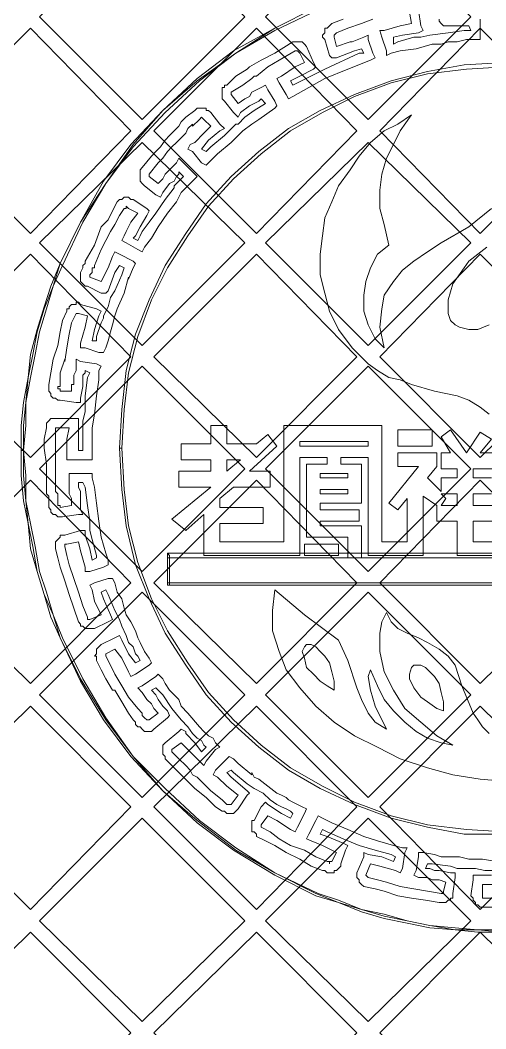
# Model space of a CAD drawing. Extents: x -66030 to 95157, y -13132 to 45879.
# Drawn here: x 249 to 1046, y 25305 to 27030 of the extents above; entities that cross this region are included whole.
import ezdxf

# ---------------------------------------------------------------- set-up
doc = ezdxf.new("R2010")
doc.units = 0
doc.header["$LTSCALE"] = 100
doc.header["$MEASUREMENT"] = 0
doc.layers.get('0').update_dxf_attribs({"linetype": 'CONTINUOUS'})

msp = doc.modelspace()

# ---------------------------------------------------------------- linework, layer by layer
at = {"lineweight": 0}
for points in [[(282.6, 27036.1), (458.4, 27207.9), (634.1, 27036.1), (458.4, 26860.3), (282.6, 27036.1)], [(669.3, 27036.1), (845.1, 27207.9), (1020.8, 27036.1), (845.1, 26860.3), (669.3, 27036.1)], [(91.2, 26840.8), (267, 27016.5), (438.8, 26840.8), (267, 26665), (91.2, 26840.8)], [(477.9, 26840.8), (653.7, 27016.5), (825.5, 26840.8), (653.7, 26665), (477.9, 26840.8)], [(864.6, 26840.8), (1036.4, 27016.5), (1212.2, 26840.8), (1036.4, 26665), (864.6, 26840.8)], [(282.6, 26649.4), (458.4, 26821.2), (634.1, 26649.4), (458.4, 26473.6), (282.6, 26649.4)], [(669.3, 26649.4), (845.1, 26821.2), (1020.8, 26649.4), (845.1, 26473.6), (669.3, 26649.4)], [(470.1, 26766.6), (470.1, 26766.6), (470.1, 26766.6), (470.1, 26766.6)], [(91.2, 26454.1), (267, 26629.8), (438.8, 26454.1), (267, 26282.2), (91.2, 26454.1)], [(477.9, 26454.1), (653.7, 26629.8), (825.5, 26454.1), (653.7, 26282.2), (477.9, 26454.1)], [(864.6, 26454.1), (1036.4, 26629.8), (1212.2, 26454.1), (1036.4, 26282.2), (864.6, 26454.1)], [(376.3, 26610.3), (376.3, 26610.3), (376.3, 26610.3), (376.3, 26610.3)], [(282.6, 26262.7), (458.4, 26438.5), (634.1, 26262.7), (458.4, 26086.9), (282.6, 26262.7)], [(669.3, 26262.7), (845.1, 26438.5), (1020.8, 26262.7), (845.1, 26086.9), (669.3, 26262.7)], [(895.8, 26301.7), (895.8, 26329.1), (954.4, 26329.1), (954.4, 26301.7), (895.8, 26301.7)], [(727.9, 26301.7), (845.1, 26301.7), (845.1, 26309.6), (727.9, 26309.6), (727.9, 26301.7)], [(626.3, 26278.3), (602.9, 26278.3), (602.9, 26258.8), (602.9, 26258.8), (626.3, 26278.3)], [(809.9, 26247.1), (809.9, 26254.9), (763, 26254.9), (763, 26247.1), (809.9, 26247.1)], [(91.2, 26067.4), (267, 26243.2), (438.8, 26067.4), (267, 25895.5), (91.2, 26067.4)], [(477.9, 26067.4), (653.7, 26243.2), (825.5, 26067.4), (653.7, 25895.5), (477.9, 26067.4)], [(864.6, 26067.4), (1036.4, 26243.2), (1212.2, 26067.4), (1036.4, 25895.5), (864.6, 26067.4)], [(809.9, 26219.7), (809.9, 26227.5), (763, 26227.5), (763, 26219.7), (809.9, 26219.7)], [(970, 26219.7), (977.9, 26211.9), (970, 26200.2), (997.4, 26200.2), (997.4, 26219.7), (970, 26219.7)], [(735.7, 26114.3), (735.7, 26133.8), (794.3, 26133.8), (794.3, 26114.3), (735.7, 26114.3)], [(1899.7, 26114.3), (1899.7, 26118.2), (501.3, 26118.2), (501.3, 26110.4), (1899.7, 26110.4), (1899.7, 26114.3), (1899.7, 26114.3), (1899.7, 26118.2), (1899.7, 26118.2)], [(501.3, 26118.2), (501.3, 26114.3), (501.3, 26063.5), (505.2, 26063.5), (505.2, 26114.3), (501.3, 26118.2), (501.3, 26118.2), (501.3, 26118.2), (501.3, 26114.3)], [(501.3, 26063.5), (501.3, 26063.5), (1899.7, 26063.5), (1899.7, 26067.4), (501.3, 26067.4), (501.3, 26063.5), (501.3, 26063.5), (501.3, 26063.5), (501.3, 26063.5)], [(282.6, 25876), (458.4, 26051.8), (634.1, 25876), (458.4, 25700.2), (282.6, 25876)], [(669.3, 25876), (845.1, 26051.8), (1020.8, 25876), (845.1, 25700.2), (669.3, 25876)], [(786.5, 25883.8), (786.5, 25899.4), (782.6, 25915.1), (778.6, 25930.7), (770.8, 25942.4), (763, 25950.2), (755.2, 25958), (747.4, 25961.9), (739.6, 25961.9), (735.7, 25958), (731.8, 25950.2), (735.7, 25938.5), (739.6, 25922.9), (751.3, 25911.2), (763, 25899.4), (774.7, 25891.6), (786.5, 25883.8)], [(973.9, 25848.7), (973.9, 25864.3), (970, 25879.9), (966.1, 25895.5), (958.3, 25907.2), (950.5, 25915.1), (942.7, 25922.9), (934.9, 25926.8), (923.2, 25926.8), (919.3, 25922.9), (915.4, 25911.2), (915.4, 25903.3), (923.2, 25887.7), (934.9, 25872.1), (946.6, 25864.3), (962.2, 25852.6), (973.9, 25848.7)], [(91.2, 25684.6), (267, 25856.5), (438.8, 25684.6), (267, 25508.8), (91.2, 25684.6)], [(477.9, 25684.6), (653.7, 25856.5), (825.5, 25684.6), (653.7, 25508.8), (477.9, 25684.6)], [(864.6, 25684.6), (1036.4, 25856.5), (1212.2, 25684.6), (1036.4, 25508.8), (864.6, 25684.6)], [(282.6, 25489.3), (458.4, 25665.1), (634.1, 25489.3), (458.4, 25317.4), (282.6, 25489.3)], [(669.3, 25489.3), (845.1, 25665.1), (1020.8, 25489.3), (845.1, 25317.4), (669.3, 25489.3)], [(91.2, 25297.9), (267, 25469.8), (438.8, 25297.9), (267, 25122.1), (91.2, 25297.9)], [(477.9, 25297.9), (653.7, 25469.8), (825.5, 25297.9), (653.7, 25122.1), (477.9, 25297.9)], [(864.6, 25297.9), (1036.4, 25469.8), (1212.2, 25297.9), (1036.4, 25122.1), (864.6, 25297.9)]]:
    msp.add_lwpolyline(points, close=True, dxfattribs=at)
for points in [[(755.2, 27051.7), (684.9, 27016.5), (614.6, 26977.5), (552.1, 26930.6), (493.5, 26875.9), (438.8, 26817.3), (392, 26754.8), (352.9, 26684.5), (317.7, 26614.2), (302.1, 26575.2), (290.4, 26540), (278.7, 26501), (267, 26458), (263.1, 26418.9), (255.2, 26376), (251.3, 26336.9), (251.3, 26293.9), (251.3, 26293.9), (255.2, 26293.9), (255.2, 26293.9), (259.2, 26336.9), (259.2, 26376), (267, 26418.9), (274.8, 26458), (282.6, 26497), (294.3, 26536.1), (306, 26575.2), (321.7, 26610.3), (356.8, 26684.5), (395.9, 26750.9), (442.7, 26813.4), (497.4, 26872), (556, 26926.7), (618.5, 26973.6), (684.9, 27012.6), (759.1, 27047.8)], [(755.2, 27051.7), (684.9, 27016.5), (618.5, 26973.6), (552.1, 26926.7), (493.5, 26875.9), (442.7, 26817.3), (395.9, 26750.9), (352.9, 26684.5), (317.7, 26614.2), (306, 26575.2), (290.4, 26536.1), (278.7, 26497), (270.9, 26458), (263.1, 26418.9), (259.2, 26376), (255.2, 26336.9), (255.2, 26293.9), (255.2, 26251), (259.2, 26208), (263.1, 26168.9), (270.9, 26129.9), (278.7, 26086.9), (290.4, 26047.9), (306, 26012.7), (317.7, 25973.6), (352.9, 25903.3), (395.9, 25833), (442.7, 25770.5), (493.5, 25711.9), (552.1, 25661.2), (618.5, 25610.4), (684.9, 25571.3), (755.2, 25536.2), (794.3, 25520.6), (833.3, 25508.8), (872.4, 25497.1), (911.5, 25489.3), (950.5, 25481.5), (993.5, 25473.7), (1032.5, 25473.7), (1075.5, 25469.8)], [(1036.4, 27032.2), (1036.4, 27004.8), (1036.4, 26997), (1028.6, 26997), (1013, 26997), (1013, 26997), (997.4, 26993.1), (981.8, 26993.1), (981.8, 26993.1), (970, 26989.2), (954.4, 26989.2), (927.1, 26981.4), (899.7, 26977.5), (899.7, 26977.5), (884.1, 26973.6), (876.3, 26969.7), (876.3, 26977.5), (868.5, 27000.9), (864.6, 27012.6), (872.4, 27012.6), (899.7, 27020.4), (899.7, 27020.4), (919.3, 27024.4), (915.4, 27043.9)], [(931, 27047.8), (934.9, 27020.4), (938.8, 27012.6), (931, 27008.7), (903.6, 27004.8), (903.6, 27004.8), (888, 27000.9), (888, 26989.2), (895.8, 26993.1), (895.8, 26993.1), (923.2, 27000.9), (934.9, 27000.9), (950.5, 27004.8), (981.8, 27008.7), (1009.1, 27012.6), (1009.1, 27012.6), (1009.1, 27012.6), (1020.8, 27012.6), (1016.9, 27020.4), (1009.1, 27020.4), (1009.1, 27020.4), (985.7, 27020.4), (981.8, 27020.4), (977.9, 27020.4), (973.9, 27020.4), (973.9, 27020.4), (970, 27024.4), (966.1, 27028.3), (966.1, 27028.3), (966.1, 27032.2)], [(1059.9, 25575.2), (1044.3, 25575.2), (1028.6, 25579.1), (1013, 25579.1), (997.4, 25579.1), (985.7, 25583), (954.4, 25587), (954.4, 25587), (946.6, 25587), (942.7, 25579.1), (946.6, 25579.1), (950.5, 25579.1), (958.3, 25575.2), (966.1, 25575.2), (966.1, 25575.2), (985.7, 25571.3), (993.5, 25571.3), (993.5, 25563.5), (989.6, 25536.2), (989.6, 25532.3), (989.6, 25528.4), (985.7, 25528.4), (985.7, 25524.5), (981.8, 25524.5), (977.9, 25520.6), (973.9, 25520.6), (970, 25520.6), (970, 25520.6), (966.1, 25520.6), (966.1, 25520.6), (942.7, 25524.5), (942.7, 25524.5), (919.3, 25528.4), (919.3, 25528.4), (895.8, 25532.3), (895.8, 25532.3), (872.4, 25540.1), (872.4, 25540.1), (856.8, 25544), (856.8, 25544), (837.2, 25547.9), (837.2, 25547.9), (833.3, 25551.8), (833.3, 25551.8), (829.4, 25555.7), (829.4, 25559.6), (825.5, 25563.5), (825.5, 25567.4), (825.5, 25571.3), (825.5, 25571.3), (837.2, 25598.7), (837.2, 25606.5), (845.1, 25602.6), (868.5, 25598.7), (888, 25590.9), (891.9, 25598.7), (884.1, 25602.6), (884.1, 25602.6), (856.8, 25610.4), (829.4, 25618.2), (802.1, 25629.9), (774.7, 25641.6), (774.7, 25641.6), (766.9, 25645.5), (763, 25637.7), (774.7, 25633.8), (774.7, 25633.8), (802.1, 25622.1), (809.9, 25618.2), (806, 25610.4), (798.2, 25587), (798.2, 25583), (794.3, 25579.1), (790.4, 25575.2), (786.5, 25575.2), (786.5, 25571.3), (782.6, 25571.3), (778.6, 25571.3), (778.6, 25571.3), (774.7, 25571.3), (774.7, 25571.3), (774.7, 25571.3), (770.8, 25575.2), (766.9, 25575.2), (747.4, 25583), (747.4, 25583), (727.9, 25594.8), (727.9, 25594.8), (704.4, 25606.5), (704.4, 25606.5), (684.9, 25618.2), (684.9, 25618.2), (669.3, 25626), (669.3, 25626), (653.7, 25633.8), (653.7, 25637.7), (649.8, 25641.6), (645.8, 25641.6), (645.8, 25645.5), (645.8, 25649.5), (645.8, 25653.4), (645.8, 25657.3), (645.8, 25661.2), (649.8, 25661.2), (661.5, 25684.6), (669.3, 25692.4), (673.2, 25688.5), (696.6, 25672.9), (696.6, 25672.9), (712.2, 25665.1), (716.2, 25672.9), (712.2, 25676.8), (704.4, 25680.7), (696.6, 25684.6), (688.8, 25688.5), (677.1, 25696.3), (665.4, 25708), (665.4, 25708), (649.8, 25715.9), (638, 25723.7), (614.6, 25743.2), (614.6, 25743.2), (610.7, 25747.1), (602.9, 25743.2), (610.7, 25735.4), (610.7, 25735.4), (638, 25711.9), (641.9, 25708), (638, 25704.1), (622.4, 25680.7), (618.5, 25676.8), (618.5, 25676.8), (614.6, 25672.9), (610.7, 25672.9), (606.8, 25672.9), (602.9, 25672.9), (602.9, 25672.9), (599, 25676.8), (595.1, 25676.8), (583.4, 25684.6), (583.4, 25684.6), (567.7, 25700.2), (567.7, 25700.2), (548.2, 25715.9), (548.2, 25715.9), (540.4, 25723.7), (536.5, 25727.6), (528.7, 25735.4), (520.9, 25743.2), (520.9, 25743.2), (509.1, 25754.9), (509.1, 25754.9), (497.4, 25766.6), (497.4, 25770.5), (493.5, 25774.4), (493.5, 25774.4), (493.5, 25778.3), (493.5, 25782.3), (493.5, 25786.2), (493.5, 25790.1), (497.4, 25794), (497.4, 25794), (520.9, 25813.5), (524.8, 25817.4), (532.6, 25813.5), (532.6, 25809.6), (532.6, 25809.6), (548.2, 25794), (559.9, 25778.3), (567.7, 25786.2), (563.8, 25790.1), (559.9, 25797.9), (552.1, 25801.8), (544.3, 25809.6), (536.5, 25821.3), (524.8, 25833), (524.8, 25833), (509.1, 25852.6), (493.5, 25876), (485.7, 25883.8), (481.8, 25887.7), (474, 25883.8), (481.8, 25876), (485.7, 25868.2), (493.5, 25856.5), (501.3, 25848.7), (505.2, 25840.8), (501.3, 25836.9), (477.9, 25817.4), (477.9, 25817.4), (474, 25813.5), (470.1, 25813.5), (466.2, 25813.5), (462.3, 25813.5), (458.4, 25817.4), (458.4, 25817.4), (454.5, 25821.3), (450.5, 25821.3), (446.6, 25825.2), (446.6, 25829.1), (442.7, 25833), (442.7, 25833), (442.7, 25833), (434.9, 25844.7), (434.9, 25844.7), (423.2, 25864.3), (423.2, 25864.3), (411.5, 25883.8), (407.6, 25883.8), (395.9, 25903.3), (395.9, 25903.3), (388.1, 25919), (388.1, 25919), (380.2, 25934.6), (380.2, 25938.5), (380.2, 25942.4), (376.3, 25942.4), (380.2, 25946.3), (380.2, 25950.2), (380.2, 25954.1), (384.1, 25958), (388.1, 25961.9), (388.1, 25961.9), (411.5, 25973.6), (419.3, 25977.6), (423.2, 25969.7), (434.9, 25946.3), (434.9, 25946.3), (446.6, 25930.7), (454.5, 25934.6), (450.5, 25942.4), (446.6, 25946.3), (442.7, 25958), (434.9, 25965.8), (431, 25977.6), (423.2, 25993.2), (419.3, 26004.9), (411.5, 26020.5), (399.8, 26047.9), (399.8, 26047.9), (395.9, 26055.7), (388.1, 26051.8), (392, 26040), (403.7, 26012.7), (407.6, 26004.9), (399.8, 26001), (376.3, 25989.3), (372.4, 25989.3), (368.5, 25989.3), (364.6, 25989.3), (360.7, 25989.3), (360.7, 25989.3), (356.8, 25993.2), (352.9, 25993.2), (352.9, 25997.1), (349, 26001), (349, 26001), (349, 26001), (341.2, 26024.4), (341.2, 26024.4), (333.4, 26047.9), (333.4, 26047.9), (325.6, 26071.3), (325.6, 26071.3), (317.7, 26094.7), (317.7, 26094.7), (313.8, 26110.4), (313.8, 26110.4), (309.9, 26126), (309.9, 26129.9), (309.9, 26133.8), (309.9, 26137.7), (313.8, 26141.6), (313.8, 26141.6), (317.7, 26145.5), (317.7, 26149.4), (321.7, 26149.4), (325.6, 26149.4), (352.9, 26157.2), (360.7, 26157.2), (360.7, 26149.4), (368.5, 26126), (368.5, 26126), (372.4, 26106.4), (380.2, 26110.4), (380.2, 26114.3), (380.2, 26114.3), (372.4, 26141.6), (368.5, 26157.2), (368.5, 26172.9), (364.6, 26200.2), (360.7, 26231.4), (360.7, 26231.4), (356.8, 26239.3), (349, 26239.3), (349, 26235.3), (349, 26231.4), (352.9, 26223.6), (352.9, 26215.8), (352.9, 26215.8), (352.9, 26192.4), (356.8, 26184.6), (349, 26184.6), (321.7, 26180.7), (317.7, 26180.7), (313.8, 26180.7), (309.9, 26184.6), (306, 26184.6), (306, 26184.6), (302.1, 26188.5), (302.1, 26192.4), (298.2, 26196.3), (298.2, 26196.3), (298.2, 26204.1), (298.2, 26215.8), (294.3, 26219.7), (294.3, 26223.6), (294.3, 26223.6), (294.3, 26247.1), (294.3, 26247.1), (294.3, 26270.5), (294.3, 26270.5), (290.4, 26297.8), (290.4, 26297.8), (290.4, 26313.5), (290.4, 26313.5), (294.3, 26333), (294.3, 26333), (294.3, 26336.9), (294.3, 26340.8), (298.2, 26344.7), (298.2, 26344.7), (302.1, 26348.6), (306, 26348.6), (309.9, 26348.6), (313.8, 26348.6), (341.2, 26348.6), (349, 26348.6), (349, 26340.8), (349, 26313.5), (349, 26313.5), (349, 26293.9), (356.8, 26293.9), (356.8, 26309.6), (356.8, 26309.6), (356.8, 26329.1), (356.8, 26344.7), (360.7, 26360.3), (360.7, 26372.1), (360.7, 26387.7), (364.6, 26418.9), (364.6, 26418.9), (368.5, 26426.7), (360.7, 26430.6), (360.7, 26426.7), (356.8, 26422.8), (356.8, 26411.1), (356.8, 26403.3), (356.8, 26403.3), (352.9, 26383.8), (352.9, 26376), (345.1, 26376), (317.7, 26379.9), (317.7, 26379.9), (313.8, 26379.9), (309.9, 26383.8), (306, 26383.8), (302.1, 26387.7), (302.1, 26387.7), (302.1, 26391.6), (298.2, 26395.5), (298.2, 26399.4), (298.2, 26403.3), (298.2, 26403.3), (298.2, 26403.3), (298.2, 26403.3), (298.2, 26407.2), (302.1, 26426.7), (302.1, 26426.7), (306, 26450.2), (306, 26450.2), (313.8, 26473.6), (313.8, 26473.6), (317.7, 26497), (317.7, 26497), (321.7, 26516.6), (321.7, 26516.6), (329.5, 26532.2), (329.5, 26536.1), (333.4, 26536.1), (333.4, 26540), (337.3, 26543.9), (341.2, 26543.9), (345.1, 26543.9), (345.1, 26547.8), (349, 26547.8), (352.9, 26543.9), (380.2, 26536.1), (388.1, 26532.2), (384.1, 26524.4), (376.3, 26501), (376.3, 26501), (372.4, 26481.4), (380.2, 26481.4), (380.2, 26489.2), (380.2, 26489.2), (388.1, 26512.7), (392, 26520.5), (392, 26524.4), (399.8, 26540), (399.8, 26540), (403.7, 26555.6), (411.5, 26567.4), (423.2, 26594.7), (423.2, 26594.7), (427.1, 26606.4), (419.3, 26610.3), (411.5, 26598.6), (411.5, 26598.6), (399.8, 26567.4), (395.9, 26563.4), (388.1, 26563.4), (364.6, 26575.2), (360.7, 26575.2), (356.8, 26579.1), (356.8, 26579.1), (352.9, 26583), (352.9, 26586.9), (352.9, 26590.8), (352.9, 26594.7), (352.9, 26598.6), (352.9, 26598.6), (356.8, 26606.4), (356.8, 26610.3), (360.7, 26614.2), (360.7, 26618.1), (360.7, 26618.1), (376.3, 26645.5), (376.3, 26645.5), (388.1, 26676.7), (388.1, 26676.7), (399.8, 26688.4), (399.8, 26688.4), (407.6, 26704.1), (407.6, 26704.1), (415.4, 26719.7), (415.4, 26719.7), (419.3, 26723.6), (423.2, 26723.6), (427.1, 26727.5), (427.1, 26727.5), (434.9, 26727.5), (434.9, 26727.5), (438.8, 26723.6), (442.7, 26723.6), (466.2, 26708), (470.1, 26704.1), (466.2, 26696.3), (454.5, 26676.7), (454.5, 26676.7), (446.6, 26661.1), (446.6, 26661.1), (442.7, 26657.2), (450.5, 26653.3), (454.5, 26661.1), (458.4, 26668.9), (470.1, 26684.5), (481.8, 26700.2), (481.8, 26700.2), (497.4, 26723.6), (513, 26743.1), (513, 26747), (524.8, 26758.7), (524.8, 26758.7), (528.7, 26762.7), (520.9, 26770.5), (520.9, 26766.6), (516.9, 26762.7), (513, 26754.8), (505.2, 26750.9), (505.2, 26750.9), (493.5, 26735.3), (489.6, 26727.5), (481.8, 26731.4), (462.3, 26747), (462.3, 26747), (458.4, 26750.9), (454.5, 26754.8), (454.5, 26758.7), (454.5, 26762.7), (454.5, 26762.7), (454.5, 26766.6), (454.5, 26770.5), (454.5, 26770.5), (454.5, 26770.5), (454.5, 26774.4), (458.4, 26778.3), (474, 26797.8), (474, 26797.8), (481.8, 26805.6), (489.6, 26813.4), (497.4, 26825.1), (505.2, 26833), (505.2, 26833), (513, 26840.8), (520.9, 26848.6), (524.8, 26856.4), (532.6, 26864.2), (532.6, 26864.2), (548.2, 26875.9), (548.2, 26875.9), (552.1, 26879.8), (556, 26879.8), (559.9, 26879.8), (563.8, 26879.8), (567.7, 26879.8), (567.7, 26875.9), (571.6, 26875.9), (575.5, 26872), (591.2, 26852.5), (599, 26844.7), (591.2, 26840.8), (571.6, 26825.1), (571.6, 26825.1), (559.9, 26809.5), (559.9, 26809.5), (567.7, 26805.6), (571.6, 26809.5), (575.5, 26813.4), (599, 26833), (618.5, 26852.5), (622.4, 26852.5), (634.1, 26864.2), (634.1, 26864.2), (649.8, 26875.9), (669.3, 26887.6), (661.5, 26895.5), (661.5, 26895.5), (657.6, 26891.5), (649.8, 26887.6), (641.9, 26883.7), (641.9, 26883.7), (626.3, 26872), (622.4, 26864.2), (614.6, 26872), (599, 26891.5), (595.1, 26895.5), (595.1, 26899.4), (595.1, 26903.3), (595.1, 26907.2), (595.1, 26911.1), (595.1, 26915), (599, 26915), (599, 26918.9), (602.9, 26918.9), (618.5, 26934.5), (638, 26946.2), (638, 26946.2), (641.9, 26950.1), (641.9, 26950.1), (661.5, 26961.9), (661.5, 26961.9), (684.9, 26973.6), (684.9, 26973.6), (716.2, 26993.1), (716.2, 26993.1), (720.1, 26993.1), (724, 26993.1), (727.9, 26993.1), (731.8, 26993.1), (735.7, 26989.2), (735.7, 26989.2), (739.6, 26985.3), (739.6, 26985.3), (751.3, 26958), (755.2, 26950.1), (751.3, 26946.2), (727.9, 26934.5), (727.9, 26934.5), (712.2, 26926.7), (716.2, 26918.9), (770.8, 26946.2), (829.4, 26973.6), (829.4, 26973.6), (837.2, 26973.6), (833.3, 26981.4), (821.6, 26977.5), (790.4, 26965.8), (782.6, 26965.8), (778.6, 26969.7), (770.8, 26997), (766.9, 27000.9), (766.9, 27004.8), (766.9, 27004.8), (770.8, 27008.7), (770.8, 27012.6), (770.8, 27016.5), (774.7, 27016.5), (778.6, 27020.4), (778.6, 27020.4), (782.6, 27024.4), (782.6, 27024.4), (802.1, 27032.2)], [(852.9, 27032.2), (833.3, 27024.4), (833.3, 27024.4), (809.9, 27016.5), (809.9, 27016.5), (790.4, 27008.7), (790.4, 27008.7), (786.5, 27004.8), (786.5, 27004.8), (786.5, 27004.8), (786.5, 27004.8), (786.5, 27000.9), (790.4, 26985.3), (813.8, 26993.1), (817.7, 26993.1), (837.2, 27000.9), (845.1, 27004.8), (845.1, 26997), (852.9, 26973.6), (856.8, 26965.8), (849, 26961.9), (809.9, 26946.2), (770.8, 26930.6), (770.8, 26930.6), (743.5, 26915), (716.2, 26899.4), (708.3, 26895.5), (704.4, 26903.3), (692.7, 26922.8), (688.8, 26930.6), (696.6, 26934.5), (720.1, 26950.1), (720.1, 26950.1), (735.7, 26958), (727.9, 26973.6), (724, 26977.5), (724, 26977.5), (724, 26977.5), (720.1, 26977.5), (692.7, 26961.9), (673.2, 26950.1), (673.2, 26950.1), (653.7, 26934.5), (649.8, 26934.5), (645.8, 26930.6), (630.2, 26918.9), (610.7, 26907.2), (610.7, 26907.2), (610.7, 26907.2), (610.7, 26903.3), (610.7, 26903.3), (622.4, 26887.6), (634.1, 26895.5), (634.1, 26895.5), (641.9, 26899.4), (645.8, 26907.2), (653.7, 26911.1), (661.5, 26915), (669.3, 26918.9), (673.2, 26911.1), (684.9, 26891.5), (688.8, 26883.7), (684.9, 26879.8), (657.6, 26860.3), (645.8, 26852.5), (630.2, 26840.8), (610.7, 26821.2), (587.3, 26801.7), (579.4, 26793.9), (571.6, 26786.1), (567.7, 26782.2), (559.9, 26786.1), (544.3, 26805.6), (536.5, 26809.5), (540.4, 26817.3), (548.2, 26821.2), (548.2, 26821.2), (563.8, 26836.9), (563.8, 26836.9), (575.5, 26848.6), (563.8, 26860.3), (559.9, 26864.2), (559.9, 26864.2), (559.9, 26864.2), (556, 26860.3), (544.3, 26848.6), (544.3, 26852.5), (536.5, 26844.7), (532.6, 26836.9), (524.8, 26829.1), (516.9, 26821.2), (516.9, 26821.2), (509.1, 26813.4), (501.3, 26805.6), (493.5, 26793.9), (485.7, 26786.1), (485.7, 26786.1), (470.1, 26766.6), (470.1, 26766.6), (470.1, 26766.6), (470.1, 26766.6), (470.1, 26762.7), (470.1, 26762.7), (470.1, 26762.7), (470.1, 26762.7), (485.7, 26750.9), (493.5, 26758.7), (493.5, 26758.7), (497.4, 26766.6), (505.2, 26774.4), (509.1, 26778.3), (516.9, 26786.1), (520.9, 26793.9), (528.7, 26786.1), (544.3, 26770.5), (552.1, 26762.7), (548.2, 26758.7), (536.5, 26747), (524.8, 26735.3), (524.8, 26735.3), (516.9, 26719.7), (501.3, 26700.2), (485.7, 26676.7), (485.7, 26676.7), (474, 26657.2), (462.3, 26641.6), (458.4, 26633.8), (450.5, 26637.7), (431, 26649.4), (423.2, 26653.3), (427.1, 26661.1), (431, 26668.9), (431, 26668.9), (438.8, 26684.5), (438.8, 26684.5), (450.5, 26700.2), (434.9, 26708), (431, 26711.9), (431, 26711.9), (431, 26708), (427.1, 26708), (419.3, 26696.3), (411.5, 26680.6), (411.5, 26680.6), (403.7, 26668.9), (403.7, 26668.9), (388.1, 26637.7), (388.1, 26637.7), (376.3, 26610.3), (376.3, 26606.4), (372.4, 26606.4), (372.4, 26598.6), (368.5, 26594.7), (368.5, 26590.8), (368.5, 26590.8), (368.5, 26590.8), (368.5, 26590.8), (388.1, 26583), (399.8, 26606.4), (399.8, 26606.4), (407.6, 26625.9), (411.5, 26633.8), (419.3, 26629.8), (442.7, 26618.1), (446.6, 26614.2), (442.7, 26606.4), (434.9, 26586.9), (434.9, 26590.8), (427.1, 26563.4), (415.4, 26536.1), (415.4, 26536.1), (411.5, 26524.4), (407.6, 26508.8), (403.7, 26497), (399.8, 26481.4), (399.8, 26481.4), (395.9, 26469.7), (392, 26461.9), (384.1, 26461.9), (360.7, 26469.7), (352.9, 26469.7), (352.9, 26477.5), (360.7, 26504.9), (360.7, 26504.9), (364.6, 26524.4), (349, 26528.3), (349, 26528.3), (345.1, 26528.3), (345.1, 26528.3), (345.1, 26528.3), (337.3, 26512.7), (337.3, 26512.7), (333.4, 26493.1), (333.4, 26493.1), (329.5, 26469.7), (325.6, 26446.3), (325.6, 26450.2), (317.7, 26426.7), (317.7, 26426.7), (317.7, 26403.3), (313.8, 26403.3), (313.8, 26399.4), (313.8, 26399.4), (313.8, 26399.4), (313.8, 26399.4), (317.7, 26399.4), (317.7, 26399.4), (317.7, 26395.5), (317.7, 26395.5), (317.7, 26395.5), (337.3, 26395.5), (337.3, 26407.2), (341.2, 26407.2), (341.2, 26415), (341.2, 26422.8), (345.1, 26430.6), (345.1, 26438.5), (345.1, 26450.2), (352.9, 26446.3), (380.2, 26442.4), (388.1, 26438.5), (384.1, 26430.6), (384.1, 26415), (384.1, 26415), (380.2, 26387.7), (376.3, 26356.4), (372.4, 26333), (372.4, 26309.6), (372.4, 26286.1), (372.4, 26278.3), (364.6, 26278.3), (341.2, 26278.3), (329.5, 26278.3), (329.5, 26286.1), (329.5, 26313.5), (329.5, 26313.5), (333.4, 26333), (313.8, 26333), (309.9, 26333), (309.9, 26333), (309.9, 26333), (309.9, 26329.1), (309.9, 26313.5), (309.9, 26313.5), (309.9, 26297.8), (309.9, 26270.5), (309.9, 26270.5), (309.9, 26247.1), (309.9, 26247.1), (309.9, 26223.6), (309.9, 26223.6), (313.8, 26219.7), (313.8, 26215.8), (313.8, 26208), (313.8, 26200.2), (313.8, 26200.2), (317.7, 26200.2), (317.7, 26196.3), (317.7, 26196.3), (337.3, 26200.2), (337.3, 26211.9), (337.3, 26211.9), (333.4, 26219.7), (333.4, 26227.5), (333.4, 26239.3), (333.4, 26247.1), (333.4, 26254.9), (341.2, 26254.9), (364.6, 26254.9), (372.4, 26254.9), (372.4, 26247.1), (376.3, 26231.4), (376.3, 26231.4), (380.2, 26204.1), (384.1, 26172.9), (388.1, 26145.5), (395.9, 26118.2), (399.8, 26106.4), (399.8, 26098.6), (392, 26094.7), (368.5, 26086.9), (360.7, 26086.9), (360.7, 26094.7), (352.9, 26122.1), (352.9, 26122.1), (349, 26137.7), (329.5, 26133.8), (329.5, 26133.8), (325.6, 26133.8), (325.6, 26129.9), (325.6, 26129.9), (329.5, 26114.3), (329.5, 26114.3), (333.4, 26098.6), (333.4, 26098.6), (341.2, 26075.2), (341.2, 26075.2), (349, 26051.8), (349, 26051.8), (356.8, 26028.3), (356.8, 26028.3), (364.6, 26008.8), (364.6, 26008.8), (364.6, 26004.9), (364.6, 26004.9), (368.5, 26004.9), (368.5, 26004.9), (368.5, 26004.9), (388.1, 26012.7), (376.3, 26036.1), (376.3, 26036.1), (372.4, 26055.7), (368.5, 26063.5), (376.3, 26067.4), (399.8, 26075.2), (407.6, 26075.2), (411.5, 26067.4), (415.4, 26051.8), (415.4, 26051.8), (423.2, 26040), (427.1, 26024.4), (431, 26012.7), (438.8, 26001), (446.6, 25985.4), (450.5, 25973.6), (454.5, 25965.8), (454.5, 25965.8), (462.3, 25950.2), (470.1, 25938.5), (474, 25930.7), (470.1, 25926.8), (446.6, 25911.2), (438.8, 25907.2), (434.9, 25915.1), (423.2, 25938.5), (423.2, 25938.5), (411.5, 25954.1), (395.9, 25946.3), (395.9, 25946.3), (395.9, 25946.3), (395.9, 25942.4), (395.9, 25942.4), (403.7, 25926.8), (403.7, 25926.8), (411.5, 25911.2), (411.5, 25911.2), (423.2, 25891.6), (423.2, 25891.6), (434.9, 25872.1), (434.9, 25872.1), (450.5, 25852.6), (450.5, 25852.6), (458.4, 25844.7), (458.4, 25844.7), (458.4, 25840.8), (458.4, 25840.8), (462.3, 25836.9), (466.2, 25833), (466.2, 25833), (466.2, 25833), (466.2, 25833), (470.1, 25833), (485.7, 25844.7), (477.9, 25852.6), (474, 25860.4), (466.2, 25868.2), (458.4, 25879.9), (450.5, 25887.7), (458.4, 25891.6), (481.8, 25907.2), (485.7, 25911.2), (493.5, 25903.3), (497.4, 25895.5), (505.2, 25883.8), (513, 25876), (520.9, 25868.2), (524.8, 25856.5), (536.5, 25844.7), (556, 25821.3), (563.8, 25813.5), (571.6, 25805.7), (579.4, 25801.8), (583.4, 25794), (591.2, 25786.2), (583.4, 25782.3), (567.7, 25762.7), (563.8, 25754.9), (556, 25762.7), (540.4, 25778.3), (524.8, 25794), (509.1, 25782.3), (509.1, 25782.3), (509.1, 25782.3), (509.1, 25778.3), (509.1, 25778.3), (520.9, 25766.6), (520.9, 25766.6), (532.6, 25754.9), (540.4, 25747.1), (544.3, 25739.3), (552.1, 25735.4), (559.9, 25727.6), (559.9, 25727.6), (575.5, 25711.9), (575.5, 25711.9), (595.1, 25696.3), (595.1, 25696.3), (602.9, 25688.5), (606.8, 25688.5), (606.8, 25688.5), (610.7, 25688.5), (610.7, 25688.5), (622.4, 25704.1), (602.9, 25719.8), (602.9, 25719.8), (587.3, 25735.4), (579.4, 25739.3), (583.4, 25747.1), (602.9, 25766.6), (606.8, 25770.5), (614.6, 25766.6), (622.4, 25758.8), (645.8, 25739.3), (645.8, 25743.2), (649.8, 25735.4), (657.6, 25731.5), (673.2, 25719.8), (673.2, 25719.8), (688.8, 25708), (696.6, 25704.1), (704.4, 25700.2), (708.3, 25696.3), (716.2, 25692.4), (724, 25688.5), (731.8, 25684.6), (739.6, 25680.7), (735.7, 25672.9), (724, 25649.5), (720.1, 25641.6), (712.2, 25645.5), (688.8, 25661.2), (688.8, 25661.2), (673.2, 25669), (661.5, 25653.4), (661.5, 25653.4), (661.5, 25649.5), (661.5, 25649.5), (661.5, 25649.5), (677.1, 25641.6), (677.1, 25641.6), (692.7, 25629.9), (692.7, 25629.9), (712.2, 25618.2), (712.2, 25618.2), (735.7, 25610.4), (735.7, 25610.4), (755.2, 25598.7), (755.2, 25598.7), (774.7, 25590.9), (778.6, 25590.9), (778.6, 25587), (778.6, 25587), (778.6, 25590.9), (782.6, 25590.9), (782.6, 25590.9), (782.6, 25590.9), (790.4, 25606.5), (766.9, 25618.2), (766.9, 25618.2), (747.4, 25626), (739.6, 25629.9), (743.5, 25637.7), (755.2, 25661.2), (759.1, 25669), (766.9, 25665.1), (782.6, 25657.3), (782.6, 25657.3), (809.9, 25645.5), (837.2, 25633.8), (860.7, 25626), (888, 25618.2), (903.6, 25614.3), (911.5, 25614.3), (907.5, 25606.5), (903.6, 25579.1), (899.7, 25571.3), (891.9, 25575.2), (864.6, 25583), (864.6, 25583), (849, 25587), (841.1, 25567.4), (841.1, 25567.4), (841.1, 25567.4), (845.1, 25563.5), (845.1, 25563.5), (860.7, 25559.6), (860.7, 25559.6), (876.3, 25555.7), (876.3, 25555.7), (899.7, 25547.9), (923.2, 25544), (923.2, 25544), (946.6, 25540.1), (946.6, 25540.1), (970, 25536.2), (970, 25536.2), (970, 25536.2), (973.9, 25536.2), (973.9, 25536.2), (973.9, 25536.2), (973.9, 25540.1), (977.9, 25555.7), (966.1, 25559.6), (966.1, 25559.6), (954.4, 25559.6), (946.6, 25563.5), (938.8, 25563.5), (931, 25563.5), (923.2, 25567.4), (927.1, 25575.2), (931, 25598.7), (931, 25606.5), (938.8, 25606.5), (958.3, 25602.6), (958.3, 25602.6), (970, 25598.7), (985.7, 25598.7), (1001.3, 25598.7), (1016.9, 25594.8), (1040.3, 25594.8), (1063.8, 25590.9)], [(1079.4, 26958), (1009.1, 26954), (946.6, 26942.3), (884.1, 26926.7), (821.6, 26903.3), (763, 26875.9), (708.3, 26844.7), (657.6, 26805.6), (610.7, 26762.7), (567.7, 26715.8), (532.6, 26665), (497.4, 26610.3), (470.1, 26551.7), (446.6, 26493.1), (431, 26430.6), (423.2, 26364.2), (419.3, 26297.8), (419.3, 26297.8), (423.2, 26297.8), (423.2, 26297.8), (427.1, 26364.2), (434.9, 26426.7), (450.5, 26489.2), (474, 26551.7), (501.3, 26606.4), (536.5, 26661.1), (571.6, 26711.9), (614.6, 26758.7), (661.5, 26801.7), (712.2, 26840.8), (766.9, 26872), (821.6, 26899.4), (884.1, 26922.8), (946.6, 26938.4), (1013, 26946.2), (1079.4, 26950.1)], [(1052.1, 26356.4), (1036.4, 26368.1), (1016.9, 26379.9), (997.4, 26387.7), (958.3, 26395.5), (919.3, 26407.2), (899.7, 26415), (880.2, 26418.9), (860.7, 26430.6), (845.1, 26442.4), (817.7, 26469.7), (794.3, 26501), (778.6, 26532.2), (770.8, 26563.4), (763, 26594.7), (763, 26629.8), (766.9, 26661.1), (770.8, 26692.3), (782.6, 26719.7), (794.3, 26747), (813.8, 26774.4), (829.4, 26797.8), (849, 26821.2), (872.4, 26840.8), (895.8, 26852.5), (919.3, 26868.1), (919.3, 26868.1), (899.7, 26840.8), (888, 26817.3), (876.3, 26793.9), (868.5, 26766.6), (864.6, 26739.2), (864.6, 26708), (872.4, 26680.6), (880.2, 26645.5), (860.7, 26629.8), (849, 26606.4), (841.1, 26583), (837.2, 26559.5), (837.2, 26532.2), (845.1, 26508.8), (856.8, 26485.3), (872.4, 26469.7), (864.6, 26504.9), (868.5, 26536.1), (872.4, 26559.5), (888, 26583), (903.6, 26602.5), (923.2, 26618.1), (946.6, 26633.8), (970, 26649.4), (1016.9, 26676.7), (1056, 26708)], [(1048.2, 26641.6), (1032.5, 26629.8), (1016.9, 26618.1), (1009.1, 26606.4), (989.6, 26579.1), (981.8, 26551.7), (981.8, 26540), (981.8, 26528.3), (985.7, 26516.6), (993.5, 26508.8), (1001.3, 26504.9), (1016.9, 26501), (1032.5, 26501), (1052.1, 26508.8)], [(1247.4, 26114.3), (997.4, 26114.3), (997.4, 26172.9), (962.2, 26172.9), (962.2, 26200.2), (938.8, 26215.8), (938.8, 26114.3), (938.8, 26114.3), (891.9, 26114.3), (845.1, 26114.3), (845.1, 26282.2), (798.2, 26282.2), (798.2, 26270.5), (809.9, 26270.5), (829.4, 26270.5), (833.3, 26270.5), (833.3, 26204.1), (763, 26204.1), (763, 26192.4), (829.4, 26192.4), (829.4, 26172.9), (763, 26172.9), (763, 26165), (833.3, 26165), (833.3, 26110.4), (809.9, 26110.4), (809.9, 26145.5), (763, 26145.5), (763, 26145.5), (739.6, 26145.5), (739.6, 26270.5), (743.5, 26270.5), (763, 26270.5), (774.7, 26270.5), (774.7, 26282.2), (727.9, 26282.2), (727.9, 26114.3), (688.8, 26114.3), (645.8, 26114.3), (606.8, 26114.3), (563.8, 26114.3), (563.8, 26184.6), (532.6, 26157.2), (509.1, 26176.8), (575.5, 26231.4), (575.5, 26231.4), (520.9, 26231.4), (520.9, 26258.8), (575.5, 26258.8), (575.5, 26278.3), (524.8, 26278.3), (524.8, 26305.7), (575.5, 26305.7), (575.5, 26336.9), (575.5, 26336.9), (602.9, 26336.9), (602.9, 26305.7), (653.7, 26305.7), (673.2, 26321.3), (688.8, 26301.7), (641.9, 26258.8), (677.1, 26258.8), (677.1, 26231.4), (614.6, 26231.4), (591.2, 26211.9), (591.2, 26196.3), (665.4, 26196.3), (665.4, 26168.9), (591.2, 26168.9), (591.2, 26137.7), (700.5, 26137.7), (700.5, 26188.5), (700.5, 26235.3), (700.5, 26286.1), (700.5, 26336.9), (743.5, 26336.9), (786.5, 26336.9), (825.5, 26336.9), (868.5, 26336.9), (868.5, 26137.7), (911.5, 26137.7), (911.5, 26211.9), (895.8, 26192.4), (880.2, 26204.1), (931, 26266.6), (895.8, 26266.6), (895.8, 26290), (962.2, 26290), (962.2, 26266.6), (962.2, 26266.6), (962.2, 26266.6), (962.2, 26266.6), (962.2, 26266.6), (946.6, 26247.1), (970, 26223.6), (970, 26247.1), (997.4, 26247.1), (997.4, 26262.7), (970, 26262.7), (970, 26290), (985.7, 26290), (970, 26317.4), (985.7, 26329.1), (1013, 26290), (1013, 26290), (1036.4, 26325.2), (1056, 26313.5), (1036.4, 26290), (1059.9, 26290)], [(1075.5, 25473.7), (1032.5, 25473.7), (993.5, 25477.6), (950.5, 25481.5), (911.5, 25489.3), (872.4, 25501), (833.3, 25508.8), (794.3, 25524.5), (759.1, 25536.2), (684.9, 25571.3), (618.5, 25614.3), (556, 25661.2), (497.4, 25715.9), (442.7, 25770.5), (395.9, 25836.9), (356.8, 25903.3), (321.7, 25973.6), (306, 26012.7), (294.3, 26051.8), (282.6, 26086.9), (274.8, 26129.9), (267, 26168.9), (259.2, 26208), (259.2, 26251), (255.2, 26293.9), (251.3, 26293.9), (251.3, 26251), (255.2, 26208), (263.1, 26168.9), (267, 26126), (278.7, 26086.9), (290.4, 26047.9), (302.1, 26008.8), (317.7, 25973.6), (352.9, 25899.4), (392, 25833), (438.8, 25770.5), (493.5, 25711.9), (552.1, 25657.3), (614.6, 25610.4), (684.9, 25567.4), (755.2, 25532.3), (794.3, 25520.6), (833.3, 25504.9), (872.4, 25493.2), (911.5, 25485.4), (950.5, 25477.6), (993.5, 25473.7), (1032.5, 25469.8), (1075.5, 25469.8)], [(1079.4, 25641.6), (1013, 25645.5), (946.6, 25653.4), (884.1, 25669), (821.6, 25692.4), (766.9, 25719.8), (712.2, 25751), (661.5, 25790.1), (614.6, 25833), (571.6, 25879.9), (536.5, 25930.7), (501.3, 25985.4), (474, 26040), (450.5, 26102.5), (434.9, 26165), (427.1, 26227.5), (423.2, 26297.8), (419.3, 26297.8), (423.2, 26227.5), (431, 26165), (446.6, 26098.6), (470.1, 26040), (497.4, 25981.5), (532.6, 25926.8), (567.7, 25876), (610.7, 25829.1), (657.6, 25786.2), (708.3, 25747.1), (763, 25715.9), (821.6, 25688.5), (884.1, 25665.1), (946.6, 25649.5), (1009.1, 25637.7), (1079.4, 25637.7)], [(1059.9, 26262.7), (1024.7, 26262.7), (1024.7, 26247.1), (1056, 26247.1)], [(1056, 26219.7), (1024.7, 26219.7), (1024.7, 26200.2), (1059.9, 26200.2)], [(1059.9, 26172.9), (1024.7, 26172.9), (1024.7, 26137.7), (1247.4, 26137.7)], [(1083.3, 25727.6), (1036.4, 25731.5), (989.6, 25739.3), (946.6, 25751), (899.7, 25766.6), (860.7, 25786.2), (821.6, 25805.7), (786.5, 25829.1), (755.2, 25856.5), (727.9, 25887.7), (704.4, 25919), (692.7, 25950.2), (681, 25985.4), (681, 26020.5), (684.9, 26055.7), (735.7, 26012.7), (794.3, 25969.7), (809.9, 25934.6), (825.5, 25887.7), (833.3, 25868.2), (845.1, 25844.7), (856.8, 25829.1), (876.3, 25817.4), (856.8, 25856.5), (849, 25883.8), (845.1, 25907.2), (849, 25919), (860.7, 25891.6), (872.4, 25868.2), (888, 25848.7), (907.5, 25829.1), (927.1, 25813.5), (946.6, 25801.8), (970, 25794), (989.6, 25790.1), (962.2, 25805.7), (934.9, 25829.1), (907.5, 25852.6), (888, 25883.8), (872.4, 25915.1), (864.6, 25950.2), (864.6, 25965.8), (864.6, 25981.5), (868.5, 26001), (876.3, 26016.6), (884.1, 26001), (895.8, 25989.3), (911.5, 25981.5), (931, 25973.6), (946.6, 25965.8), (966.1, 25954.1), (981.8, 25942.4), (993.5, 25926.8), (1005.2, 25891.6), (1024.7, 25844.7), (1032.5, 25833), (1040.3, 25821.3), (1052.1, 25809.6)], [(1059.9, 25512.7), (1040.3, 25512.7), (1040.3, 25512.7), (1036.4, 25512.7), (1032.5, 25516.6), (1028.6, 25516.6), (1028.6, 25520.6), (1024.7, 25524.5), (1024.7, 25528.4), (1020.8, 25532.3), (1020.8, 25532.3), (1024.7, 25559.6), (1024.7, 25567.4), (1032.5, 25567.4), (1036.4, 25567.4), (1036.4, 25567.4), (1056, 25567.4)], [(1063.8, 25551.8), (1040.3, 25551.8), (1040.3, 25532.3), (1040.3, 25532.3), (1040.3, 25532.3), (1040.3, 25528.4), (1040.3, 25528.4), (1059.9, 25528.4)]]:
    msp.add_lwpolyline(points, dxfattribs=at)

doc.saveas('drawing.dxf')
